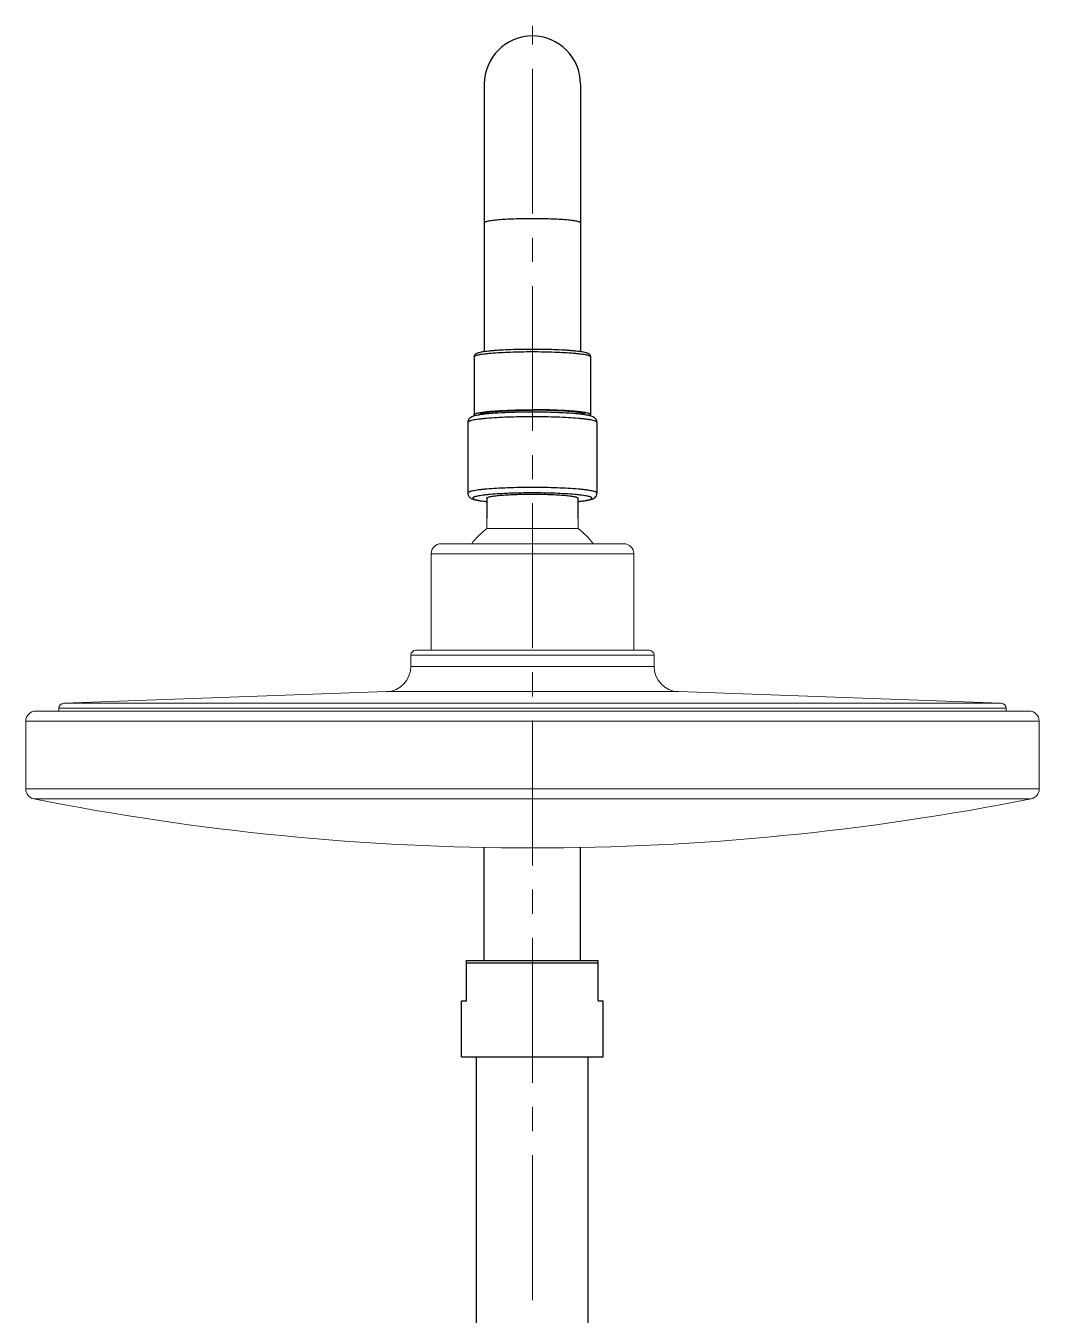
# Model space of a CAD drawing. Extents: x 0 to 3160, y 0 to 2315.
# Drawn here: x 830.9 to 1030.9, y 1142.2 to 1396.5 of the extents above; entities that cross this region are included whole.
import ezdxf

# ---------------------------------------------------------------- set-up
doc = ezdxf.new("R2010")
doc.units = 0
doc.header["$LTSCALE"] = 3
doc.header["$MEASUREMENT"] = 0
doc.linetypes.add('CENTER2', pattern=[28.575, 19.05, -3.175, 3.175, -3.175])
doc.layers.add('1', color=7, linetype='CONTINUOUS', true_color=0xffffff)
doc.layers.add('Cneter', color=1, linetype='CENTER2', lineweight=13)
doc.layers.add('DEF_LAYER_ASSEM_MEMBER', color=7, linetype='CONTINUOUS')

msp = doc.modelspace()

# ---------------------------------------------------------------- linework, layer by layer
at = {"layer": '1', "color": 7, "linetype": 'Continuous', "lineweight": 18}
for p, q in [((921.92, 1301.35), (921.92, 1297.51)), ((921.92, 1297.35), (921.92, 1301.35)), ((939.92, 1297.51), (939.92, 1301.35)), ((939.92, 1297.35), (939.92, 1300.09)), ((921.92, 1297.35), (939.92, 1297.35)), ((910.92, 1292.35), (910.92, 1273.35)), ((948.92, 1294.35), (912.92, 1294.35)), ((950.92, 1292.35), (950.92, 1273.35)), ((906.92, 1272.35), (906.92, 1270.17)), ((953.92, 1273.35), (907.92, 1273.35)), ((954.92, 1272.35), (954.92, 1270.17)), ((838.41, 1262.89), (902.1, 1265.18)), ((1023.43, 1262.89), (959.74, 1265.18)), ((837.45, 1261.89), (837.45, 1261.35)), ((1023.43, 1262.89), (838.41, 1262.89)), ((1024.4, 1261.89), (1024.4, 1261.35)), ((830.92, 1259.35), (830.92, 1245.99)), ((1028.92, 1261.35), (832.92, 1261.35)), ((1030.92, 1259.35), (1030.92, 1245.99))]:
    msp.add_line(p, q, dxfattribs=at)
at = {"layer": '1', "color": 7, "linetype": 'Continuous', "lineweight": 13}
for p, q in [((950.92, 1292.35), (910.92, 1292.35)), ((954.92, 1272.35), (906.92, 1272.35)), ((906.92, 1270.17), (954.92, 1270.17)), ((902.1, 1265.18), (959.74, 1265.18)), ((1024.4, 1261.89), (837.45, 1261.89)), ((1030.92, 1259.35), (830.92, 1259.35)), ((830.92, 1245.99), (1030.92, 1245.99)), ((832.53, 1244.03), (1029.31, 1244.03))]:
    msp.add_line(p, q, dxfattribs=at)
at = {"layer": '1', "color": 7, "linetype": 'Continuous', "lineweight": 18}
for centre, radius, start, end in [((930.92, 1285.35), 15, 126.8699, 143.1301), ((912.92, 1292.35), 2, 90, 180), ((953.92, 1272.35), 1, 0, 90), ((901.92, 1270.17), 5, 272.0609, 0), ((838.45, 1261.89), 1, 92.0609, 180), ((832.92, 1259.35), 2, 90, 180), ((930.92, 1739.35), 505, 258.7651, 270), ((1028.92, 1245.99), 2, 281.2349, 0)]:
    msp.add_arc(centre, radius, start, end, dxfattribs=at)
at = {"layer": '1', "color": 7, "linetype": 'Continuous', "lineweight": 18, "extrusion": (0, 0, -1)}
for centre, radius, start, end in [((-930.92, 1285.35), 15, 126.8699, 143.1301), ((-948.92, 1292.35), 2, 90, 180), ((-907.92, 1272.35), 1, 0, 90), ((-959.92, 1270.17), 5, 272.0609, 0), ((-1023.4, 1261.89), 1, 92.0609, 180), ((-1028.92, 1259.35), 2, 90, 180), ((-832.92, 1245.99), 2, 281.2349, 0), ((-930.92, 1739.35), 505, 258.7651, 270)]:
    msp.add_arc(centre, radius, start, end, dxfattribs=at)
at = {"layer": 'Cneter', "lineweight": 5, "ltscale": 0.5}
msp.add_line((930.9, 1145.17), (930.9, 1396.53), dxfattribs=at)
at = {"layer": 'DEF_LAYER_ASSEM_MEMBER', "color": 7, "linetype": 'Continuous'}
for p, q in [((921.4, 1385.03), (921.4, 1332.23)), ((940.4, 1385.03), (940.4, 1332.23)), ((919.4, 1331.24), (919.4, 1319.79)), ((942.4, 1331.24), (942.4, 1319.79)), ((918.15, 1318.29), (918.15, 1304.35)), ((920.41, 1319.77), (920.39, 1319.77)), ((920.4, 1319.79), (920.4, 1319.77)), ((941.4, 1319.77), (941.39, 1319.77)), ((941.4, 1319.79), (941.4, 1319.77)), ((943.65, 1318.29), (943.65, 1304.35)), ((921.9, 1303.35), (921.9, 1299.41)), ((939.9, 1303.35), (939.9, 1299.41)), ((921.4, 1212.17), (921.4, 1234.44)), ((940.4, 1212.17), (940.4, 1234.44)), ((917.9, 1204.17), (917.9, 1212.17)), ((917.9, 1212.17), (943.9, 1212.17)), ((943.9, 1204.17), (943.9, 1212.17)), ((916.9, 1193.17), (916.9, 1204.17)), ((916.9, 1204.17), (917.9, 1204.17)), ((943.9, 1204.17), (944.9, 1204.17)), ((944.9, 1193.17), (944.9, 1204.17)), ((916.9, 1193.17), (944.9, 1193.17)), ((919.9, 1118.92), (919.9, 1193.17)), ((941.9, 1118.92), (941.9, 1193.17))]:
    msp.add_line(p, q, dxfattribs=at)
at = {"layer": 'DEF_LAYER_ASSEM_MEMBER', "color": 9, "linetype": 'Continuous'}
msp.add_line((917.9, 1211.67), (943.9, 1211.67), dxfattribs=at)
at = {"layer": 'DEF_LAYER_ASSEM_MEMBER', "color": 7, "linetype": 'Continuous'}
for centre, radius, start, end in [((930.9, 1385.03), 9.5, 0, 180), ((920.99, 1313.9), 5.87, 103.7784, 105.1063), ((940.86, 1314.05), 5.72, 74.9201, 75.7814), ((941.69, 1305.86), 2.86, 290.8176, 291.3639)]:
    msp.add_arc(centre, radius, start, end, dxfattribs=at)
at = {"layer": 'DEF_LAYER_ASSEM_MEMBER', "color": 9, "linetype": 'Continuous'}
for points, start_tangent, end_tangent in [([(930.9, 1358.47), (929.05, 1358.46), (927.27, 1358.41), (925.63, 1358.33), (924.19, 1358.23), (923.56, 1358.17), (923, 1358.1), (922.53, 1358.03), (922.13, 1357.96), (921.81, 1357.88), (921.69, 1357.84), (921.59, 1357.81), (921.51, 1357.77), (921.45, 1357.72), (921.4, 1357.64)], (-1, 0), (0, -1)), ([(940.4, 1357.64), (940.36, 1357.72), (940.3, 1357.77), (940.22, 1357.81), (940.12, 1357.84), (939.99, 1357.88), (939.68, 1357.96), (939.28, 1358.03), (938.8, 1358.1), (938.25, 1358.17), (937.62, 1358.23), (936.18, 1358.33), (934.54, 1358.41), (932.76, 1358.46), (930.9, 1358.47)], (0, 1), (-1, 0)), ([(919.4, 1331.24), (919.46, 1331.34), (919.53, 1331.39), (919.62, 1331.44), (919.75, 1331.49), (919.9, 1331.54), (920.28, 1331.63), (920.76, 1331.72), (921.34, 1331.8), (922.01, 1331.88), (922.77, 1331.95), (924.51, 1332.08), (926.5, 1332.17), (928.66, 1332.23), (930.9, 1332.25)], (0, 1), (1, 0)), ([(930.9, 1332.25), (933.15, 1332.23), (935.3, 1332.17), (937.29, 1332.08), (939.04, 1331.95), (939.79, 1331.88), (940.47, 1331.8), (941.05, 1331.72), (941.53, 1331.63), (941.91, 1331.54), (942.06, 1331.49), (942.18, 1331.44), (942.28, 1331.39), (942.35, 1331.34), (942.4, 1331.24)], (1, 0), (0, -1)), ([(943.65, 1318.29), (943.59, 1318.4), (943.52, 1318.46), (943.41, 1318.51), (943.27, 1318.56), (943.1, 1318.62), (942.68, 1318.72), (942.15, 1318.82), (941.5, 1318.91), (940.76, 1319), (939.92, 1319.08), (937.99, 1319.22), (935.78, 1319.32), (933.39, 1319.38), (930.9, 1319.41), (928.42, 1319.38), (926.02, 1319.32), (923.82, 1319.22), (921.89, 1319.08), (921.05, 1319), (920.3, 1318.91), (919.66, 1318.82), (919.12, 1318.72), (918.7, 1318.62), (918.54, 1318.56), (918.4, 1318.51), (918.29, 1318.46), (918.21, 1318.4), (918.15, 1318.29)], (0, 1), (0, -1)), ([(943.65, 1304.35), (943.59, 1304.46), (943.52, 1304.51), (943.41, 1304.56), (943.27, 1304.62), (943.1, 1304.67), (942.68, 1304.77), (942.15, 1304.87), (941.5, 1304.96), (940.76, 1305.05), (939.92, 1305.13), (937.99, 1305.27), (935.78, 1305.37), (933.39, 1305.44), (930.9, 1305.46), (928.42, 1305.44), (926.02, 1305.37), (923.82, 1305.27), (921.89, 1305.13), (921.05, 1305.05), (920.3, 1304.96), (919.66, 1304.87), (919.12, 1304.77), (918.7, 1304.67), (918.54, 1304.62), (918.4, 1304.56), (918.29, 1304.51), (918.21, 1304.46), (918.15, 1304.35)], (0, 1), (0, -1)), ([(942.65, 1303.35), (942.6, 1303.45), (942.53, 1303.5), (942.43, 1303.55), (942.3, 1303.6), (942.15, 1303.65), (941.76, 1303.74), (941.27, 1303.83), (940.67, 1303.92), (939.99, 1304), (939.21, 1304.08), (937.43, 1304.2), (935.4, 1304.3), (933.2, 1304.36), (930.9, 1304.38), (928.61, 1304.36), (926.41, 1304.3), (924.38, 1304.2), (922.6, 1304.08), (921.82, 1304), (921.13, 1303.92), (920.54, 1303.83), (920.05, 1303.74), (919.66, 1303.65), (919.51, 1303.6), (919.38, 1303.55), (919.28, 1303.5), (919.21, 1303.45), (919.15, 1303.35)], (0, 1), (0, -1)), ([(919.15, 1303.35), (919.2, 1303.26), (919.25, 1303.22), (919.33, 1303.17), (919.55, 1303.09), (919.86, 1303), (920.25, 1302.92), (920.72, 1302.84), (921.27, 1302.76), (921.9, 1302.69)], (0, -1), (0.994629, -0.103501)), ([(939.91, 1302.69), (940.53, 1302.76), (941.08, 1302.84), (941.56, 1302.92), (941.95, 1303), (942.25, 1303.09), (942.48, 1303.17), (942.55, 1303.22), (942.61, 1303.26), (942.65, 1303.35)], (0.994629, 0.103501), (0, 1))]:
    msp.add_spline(points, degree=3, dxfattribs=dict(at, start_tangent=start_tangent, end_tangent=end_tangent))
at = {"layer": 'DEF_LAYER_ASSEM_MEMBER', "color": 7, "linetype": 'Continuous'}
for points, start_tangent, end_tangent in [([(930.9, 1332.7), (928.72, 1332.68), (926.63, 1332.63), (924.7, 1332.54), (923.82, 1332.48), (923.01, 1332.41), (922.28, 1332.34), (921.63, 1332.26), (921.06, 1332.18), (920.59, 1332.09), (920.2, 1331.99), (919.88, 1331.87), (919.74, 1331.8), (919.6, 1331.69), (919.47, 1331.51), (919.4, 1331.24)], (-1, 0), (0, -1)), ([(942.4, 1331.24), (942.39, 1331.39), (942.34, 1331.51), (942.21, 1331.69), (942.07, 1331.8), (941.93, 1331.87), (941.61, 1331.99), (941.22, 1332.09), (940.74, 1332.18), (940.18, 1332.26), (939.53, 1332.34), (938.79, 1332.41), (937.98, 1332.48), (937.11, 1332.54), (935.18, 1332.63), (933.08, 1332.68), (930.9, 1332.7)], (0, 1), (-1, 0)), ([(919.4, 1319.79), (919.46, 1319.89), (919.53, 1319.94), (919.62, 1319.98), (919.75, 1320.03), (919.9, 1320.08), (920.28, 1320.17), (920.76, 1320.26), (921.34, 1320.35), (922.01, 1320.42), (922.77, 1320.5), (924.51, 1320.62), (926.5, 1320.71), (928.66, 1320.77), (930.9, 1320.79)], (0, 1), (1, 0)), ([(920.4, 1319.79), (920.45, 1319.88), (920.52, 1319.92), (920.61, 1319.97), (920.72, 1320.01), (920.86, 1320.05), (921.2, 1320.14), (921.64, 1320.22), (922.17, 1320.3), (922.79, 1320.37), (923.48, 1320.44), (925.07, 1320.55), (926.89, 1320.63), (928.86, 1320.69), (930.9, 1320.7)], (0, 1), (1, 0)), ([(941.39, 1319.77), (940.51, 1319.89), (939.47, 1320), (936.97, 1320.17), (934.04, 1320.28), (930.89, 1320.32), (927.74, 1320.28), (924.82, 1320.17), (922.32, 1320), (921.28, 1319.89), (920.41, 1319.77)], (-0.987364, 0.158466), (-0.987226, -0.159328)), ([(942.4, 1319.79), (942.35, 1319.89), (942.28, 1319.94), (942.18, 1319.98), (942.06, 1320.03), (941.91, 1320.08), (941.53, 1320.17), (941.05, 1320.26), (940.47, 1320.35), (939.79, 1320.42), (939.04, 1320.5), (937.29, 1320.62), (935.3, 1320.71), (933.15, 1320.77), (930.9, 1320.79)], (0, 1), (-1, 0)), ([(941.4, 1319.79), (941.35, 1319.88), (941.29, 1319.92), (941.2, 1319.97), (941.09, 1320.01), (940.95, 1320.05), (940.6, 1320.14), (940.16, 1320.22), (939.63, 1320.3), (939.02, 1320.37), (938.33, 1320.44), (936.74, 1320.55), (934.92, 1320.63), (932.95, 1320.69), (930.9, 1320.7)], (0, 1), (-1, 0)), ([(919.46, 1319.57), (919.1, 1319.46), (918.75, 1319.29), (918.38, 1318.96), (918.22, 1318.66), (918.15, 1318.29)], (-0.965333, -0.261021), (0, -1)), ([(919.57, 1319.62), (919.5, 1319.66), (919.44, 1319.7), (919.4, 1319.79)], (-0.889731, 0.456485), (0, 1)), ([(920.39, 1319.77), (920.17, 1319.73), (919.59, 1319.61)], (-0.987058, -0.160367), (-0.971123, -0.238579)), ([(942.26, 1319.6), (942.07, 1319.64), (941.4, 1319.77)], (-0.969319, 0.245807), (-0.987237, 0.15926)), ([(942.24, 1319.62), (942.31, 1319.66), (942.36, 1319.7), (942.4, 1319.79)], (0.89045, 0.455081), (0, 1)), ([(943.65, 1318.29), (943.59, 1318.66), (943.43, 1318.96), (943.05, 1319.29), (942.71, 1319.46), (942.34, 1319.57)], (0, 1), (-0.965515, 0.260349)), ([(918.15, 1304.35), (918.19, 1304.07), (918.29, 1303.82), (918.42, 1303.63), (918.56, 1303.48), (918.84, 1303.3), (919.09, 1303.19)], (0, -1), (0.934073, -0.357082)), ([(919.09, 1303.19), (919.61, 1303.03), (920.24, 1302.9), (921, 1302.79), (921.9, 1302.68)], (0.934073, -0.357082), (0.994927, -0.100599)), ([(921.9, 1303.35), (921.95, 1303.43), (922, 1303.47), (922.08, 1303.5), (922.29, 1303.58), (922.59, 1303.65), (922.97, 1303.72), (923.42, 1303.79), (923.95, 1303.85), (924.54, 1303.91), (925.9, 1304), (927.46, 1304.08), (929.15, 1304.12), (930.9, 1304.14), (932.66, 1304.12), (934.35, 1304.08), (935.9, 1304), (937.27, 1303.91), (937.86, 1303.85), (938.39, 1303.79), (938.84, 1303.72), (939.22, 1303.65), (939.52, 1303.58), (939.73, 1303.5), (939.81, 1303.47), (939.86, 1303.43), (939.9, 1303.35)], (0, 1), (0, -1)), ([(939.91, 1302.68), (940.81, 1302.79), (941.57, 1302.9), (942.2, 1303.03), (942.71, 1303.18)], (0.994902, 0.100842), (0.934709, 0.355415)), ([(942.74, 1303.19), (942.99, 1303.31), (943.26, 1303.49), (943.53, 1303.83), (943.65, 1304.35)], (0.931278, 0.36431), (0, 1))]:
    msp.add_spline(points, degree=3, dxfattribs=dict(at, start_tangent=start_tangent, end_tangent=end_tangent))

doc.saveas('drawing.dxf')
